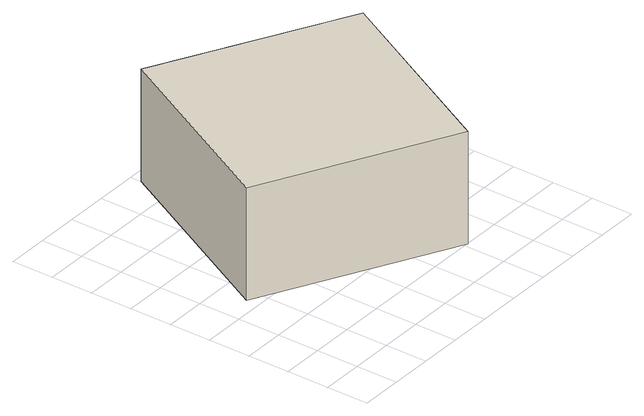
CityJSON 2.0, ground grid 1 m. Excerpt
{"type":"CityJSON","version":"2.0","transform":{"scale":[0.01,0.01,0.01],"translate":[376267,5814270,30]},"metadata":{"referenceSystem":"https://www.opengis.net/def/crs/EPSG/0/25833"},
"CityObjects":{
"building1":{"type":"Building","attributes":{"Gemeindeschluessel":"11000005","BezugspunktDach":"2200","function":"31001_2074","measuredHeight":3.04,"storeysAboveGround":1},"address":[{"country":"Germany","locality":"Berlin","thoroughfareNumber":"217 (1)","thoroughfareName":"Breitehornweg"}],"geometry":[{"type":"Solid","lod":"1","boundaries":[[[[0,1,2,3]],[[4,5,6,7]],[[4,7,3,2]],[[5,4,2,1]],[[6,5,1,0]],[[7,6,0,3]]]]}]}
},
"vertices":[
[510,99,341],[744,541,341],[302,775,341],[68,332,341],[302,775,70],[744,541,70],[510,99,70],[68,332,70]
]}
